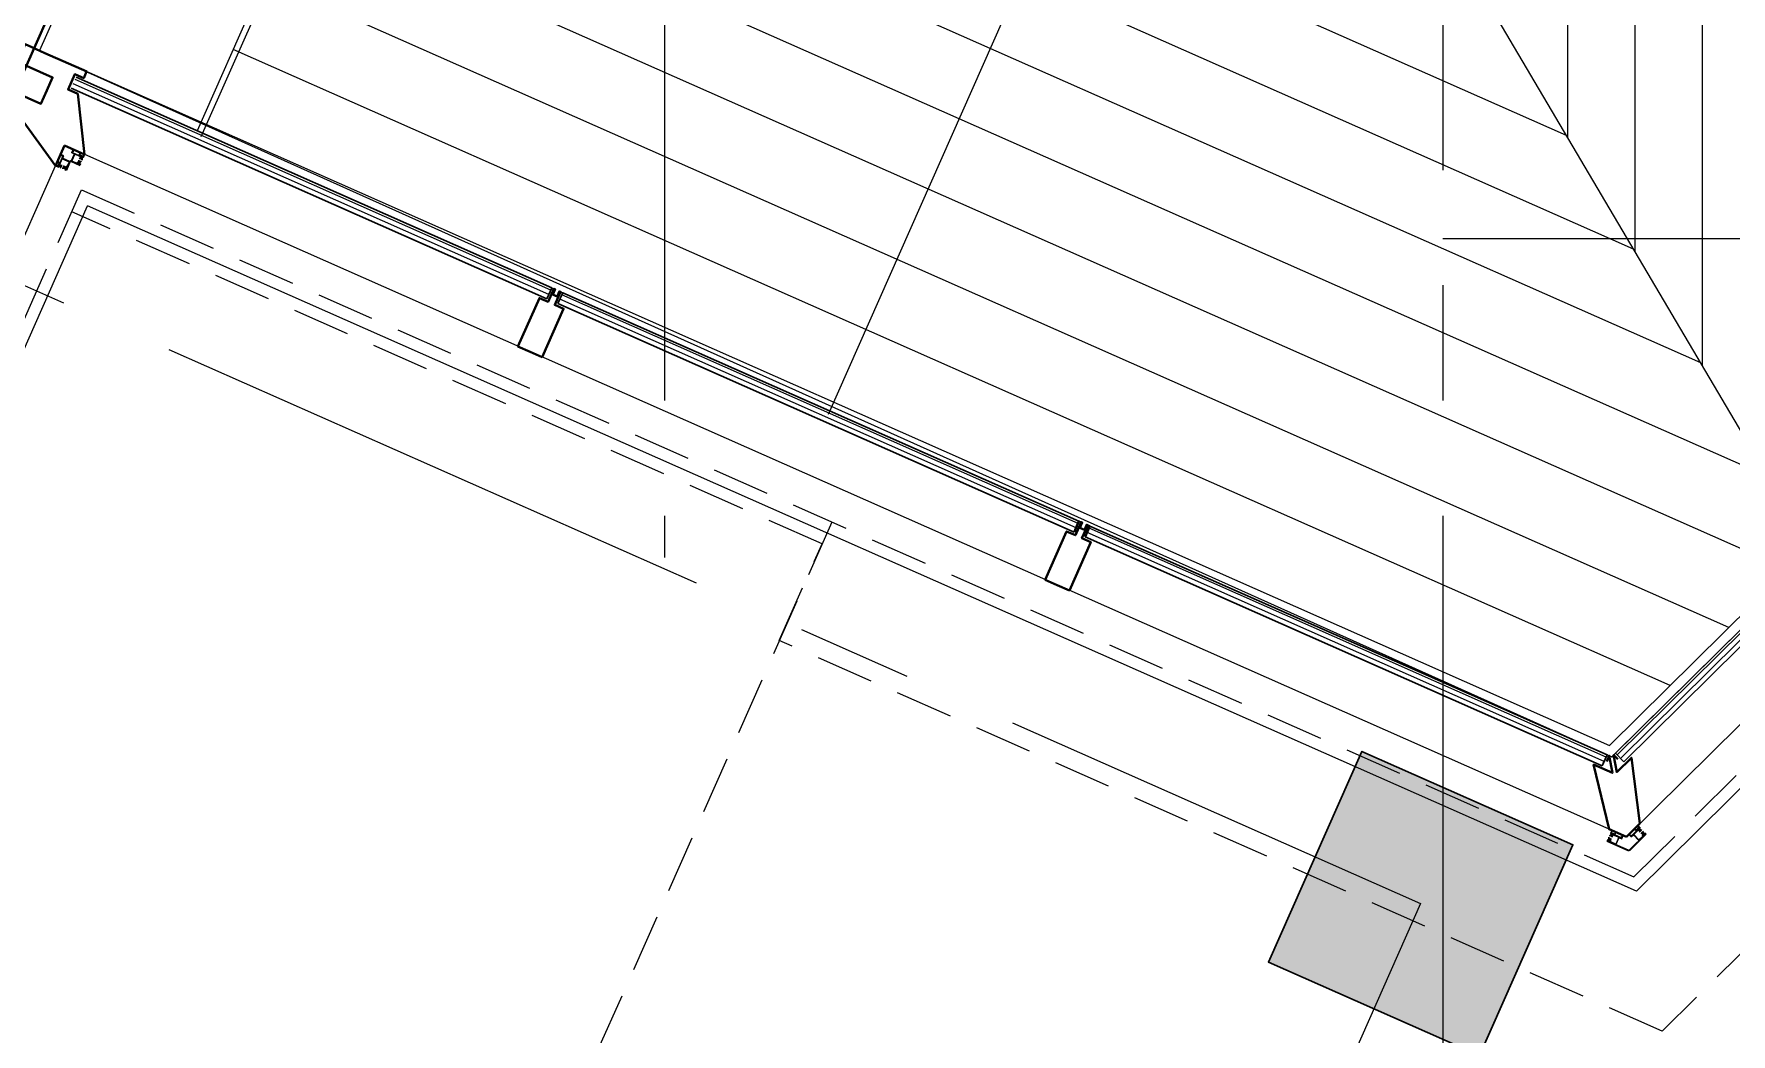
# Model space of a CAD drawing. Header units: inches. Extents: x -26500 to 0, y -3347 to 2257.
# Drawn here: x -24087.6 to -23911, y 1291.3 to 1395.4 of the extents above; entities that cross this region are included whole.
import ezdxf

# ---------------------------------------------------------------- set-up
doc = ezdxf.new("R2010")
doc.units = ezdxf.units.IN
doc.header["$LTSCALE"] = 48
doc.header["$MEASUREMENT"] = 0
doc.linetypes.add('A104$0$CENTER', pattern=[2, 1.25, -0.25, 0.25, -0.25])
doc.linetypes.add('NB - 5th floor_plan$0$HIDDEN2', pattern=[0.1875, 0.125, -0.0625])
for name, color, linetype in [('A104$0$A-ANNO-PATT', 8, 'Continuous'), ('A104$0$A-ANNO-PATT-1-12', 8, 'Continuous'), ('A104$0$A-CLNG-RAIL', 8, 'Continuous'), ('A104$0$A-FLOR-AWNG', 8, 'Continuous'), ('A104$0$A-FLOR-COPE', 8, 'Continuous'), ('A104$0$A-FLOR-SLAB', 8, 'Continuous'), ('A104$0$A-GLAZ', 8, 'Continuous'), ('A104$0$A-GLAZ-CRNA', 8, 'Continuous'), ('A104$0$A-GRID-GRDP0-15', 8, 'Continuous'), ('A104$0$C-PROP', 8, 'Continuous'), ('A604$0$A-CLNG-RAIL', 8, 'Continuous'), ('A604$0$A-COLS-COL1-12', 8, 'Continuous'), ('A604$0$A-SHAD-PAT2', 8, 'Continuous'), ('NB - 5th floor_plan$0$STCCOLS1', 1, 'NB - 5th floor_plan$0$HIDDEN2'), ('NB - 5th floor_plan$0$STDROPS', 1, 'NB - 5th floor_plan$0$HIDDEN2'), ('NB - 5th floor_plan$0$STSLABEDGE', 1, 'NB - 5th floor_plan$0$HIDDEN2'), ('NB - 5th floor_plan$0$STSLABNOTCH', 1, 'NB - 5th floor_plan$0$HIDDEN2'), ('XREF', 7, 'Continuous')]:
    doc.layers.add(name, color=color, linetype=linetype)

# ---------------------------------------------------------------- blocks, each defined once
blk = doc.blocks.new('A104')
at = {"layer": 'A104$0$A-ANNO-PATT', "lineweight": 0, "transparency": 33554559}
for p, q in [((-23902.8426, 1341.9204), (-24009.2508, 1522.4699)), ((-23928.0007, 1384.6078), (-23928.0007, 1522.4699)), ((-23921.0007, 1372.7305), (-23921.0007, 1522.4699)), ((-23914.0007, 1360.8532), (-23914.0007, 1522.4699)), ((-23928.1385, 1384.8416), (-24047.4765, 1437.6816)), ((-23921.1614, 1373.0032), (-24050.7154, 1430.3665)), ((-23914.1844, 1361.1648), (-24053.9543, 1423.0515)), ((-23907.2074, 1349.3264), (-24057.1933, 1415.7365)), ((-23905.1303, 1339.6576), (-24060.4322, 1408.4215)), ((-23911.2407, 1333.614), (-24063.6711, 1401.1065)), ((-23917.351, 1327.5704), (-24066.91, 1393.7915))]:
    blk.add_line(p, q, dxfattribs=at)
at = {"layer": 'A104$0$A-ANNO-PATT-1-12', "lineweight": 30}
blk.add_solid([(-23959.1546, 1298.7649), (-23949.4412, 1320.7114), (-23937.208, 1289.0515), (-23927.4946, 1310.998)], dxfattribs=at)
at = {"layer": 'A104$0$A-CLNG-RAIL', "lineweight": 13}
for p, q in [((-24084.8655, 1382.8797), (-24084.8857, 1382.834)), ((-24084.8857, 1382.834), (-24084.8098, 1382.8004)), ((-24084.5344, 1382.7333), (-24084.8655, 1382.8797)), ((-24083.7588, 1382.1677), (-24083.4246, 1382.9231)), ((-24083.7008, 1383.0453), (-24083.5543, 1383.3763)), ((-24083.6249, 1383.0117), (-24083.7008, 1383.0453)), ((-24083.3789, 1382.9029), (-24083.6929, 1382.1932)), ((-24083.5928, 1383.1659), (-24083.6308, 1383.0799)), ((-24083.6308, 1383.0799), (-24082.912, 1382.7619)), ((-24083.5247, 1382.9291), (-24083.6249, 1383.0117)), ((-24083.5607, 1383.1517), (-24083.5928, 1383.1659)), ((-24083.5422, 1383.2802), (-24083.5607, 1383.1517)), ((-24083.5543, 1383.3763), (-24083.5086, 1383.3561)), ((-24083.5086, 1383.3561), (-24083.5422, 1383.2802)), ((-24083.5106, 1382.9611), (-24083.5247, 1382.9291)), ((-24083.4246, 1382.9231), (-24083.5106, 1382.9611)), ((-24082.7726, 1382.6346), (-24083.3789, 1382.9029)), ((-24082.912, 1382.7619), (-24082.874, 1382.8479)), ((-24082.906, 1382.862), (-24082.8234, 1382.9622)), ((-24082.874, 1382.8479), (-24082.906, 1382.862)), ((-24082.7487, 1383.0199), (-24082.8385, 1382.8168)), ((-24082.8234, 1382.9622), (-24082.7898, 1383.0381)), ((-24082.7898, 1383.0381), (-24082.7487, 1383.0199)), ((-24082.3655, 1382.8503), (-24082.512, 1382.5193)), ((-24082.4965, 1382.6655), (-24082.4066, 1382.8685)), ((-24082.4066, 1382.8685), (-24082.3655, 1382.8503)), ((-24085.3733, 1381.7321), (-24085.3915, 1381.6909)), ((-24085.3915, 1381.6909), (-24085.0605, 1381.5444)), ((-24085.1703, 1381.6422), (-24085.3733, 1381.7321)), ((-24085.2038, 1382.1152), (-24085.222, 1382.0741)), ((-24085.222, 1382.0741), (-24085.019, 1381.9843)), ((-24085.1279, 1382.0817), (-24085.2038, 1382.1152)), ((-24085.019, 1381.9843), (-24085.1703, 1381.6422)), ((-24084.9994, 1382.0631), (-24085.1279, 1382.0817)), ((-24085.1246, 1381.622), (-24085.0032, 1381.8964)), ((-24085.0788, 1381.6018), (-24085.1246, 1381.622)), ((-24085.0546, 1381.6566), (-24085.0788, 1381.6018)), ((-24085.0605, 1381.5444), (-24085.018, 1381.6405)), ((-24085.018, 1381.6405), (-24085.0546, 1381.6566)), ((-24085.0135, 1382.0311), (-24084.9994, 1382.0631)), ((-24084.9276, 1381.993), (-24085.0135, 1382.0311)), ((-24085.0032, 1381.8964), (-24084.9574, 1381.8761)), ((-24084.9574, 1381.8761), (-24084.9817, 1381.8213)), ((-24084.9817, 1381.8213), (-24084.9451, 1381.8051)), ((-24084.9451, 1381.8051), (-24084.6769, 1382.4114)), ((-24084.6095, 1382.7118), (-24084.9276, 1381.993)), ((-24084.8098, 1382.8004), (-24084.7097, 1382.7178)), ((-24084.7097, 1382.7178), (-24084.6955, 1382.7499)), ((-24084.6955, 1382.7499), (-24084.6095, 1382.7118)), ((-24084.6769, 1382.4114), (-24083.9672, 1382.0974)), ((-24084.6566, 1382.4571), (-24084.6186, 1382.5431)), ((-24083.9013, 1382.1229), (-24084.6566, 1382.4571)), ((-24084.6186, 1382.5431), (-24084.5866, 1382.5289)), ((-24084.5866, 1382.5289), (-24084.568, 1382.6574)), ((-24084.568, 1382.6574), (-24084.5344, 1382.7333)), ((-24084.3906, 1381.3629), (-24084.4331, 1381.2669)), ((-24084.4331, 1381.2669), (-24084.3051, 1381.2102)), ((-24084.3541, 1381.3467), (-24084.3906, 1381.3629)), ((-24084.3783, 1381.2918), (-24084.3541, 1381.3467)), ((-24084.3326, 1381.2716), (-24084.3783, 1381.2918)), ((-24084.2112, 1381.5459), (-24084.3326, 1381.2716)), ((-24084.2753, 1381.6235), (-24084.3178, 1381.5275)), ((-24084.3178, 1381.5275), (-24084.2812, 1381.5113)), ((-24084.3051, 1381.2102), (-24083.9013, 1382.1229)), ((-24084.2812, 1381.5113), (-24084.257, 1381.5662)), ((-24084.193, 1381.5871), (-24084.2753, 1381.6235)), ((-24084.257, 1381.5662), (-24084.2112, 1381.5459)), ((-24083.9672, 1382.0974), (-24084.193, 1381.5871)), ((-24082.8462, 1381.7639), (-24083.7588, 1382.1677)), ((-24083.6929, 1382.1932), (-24083.1826, 1381.9675)), ((-24083.1826, 1381.9675), (-24083.1462, 1382.0498)), ((-24083.1462, 1382.0498), (-24083.0502, 1382.0073)), ((-24083.1212, 1381.995), (-24083.1415, 1381.9492)), ((-24083.1415, 1381.9492), (-24082.8671, 1381.8279)), ((-24083.0664, 1381.9707), (-24083.1212, 1381.995)), ((-24083.0502, 1382.0073), (-24083.0664, 1381.9707)), ((-24082.9018, 1381.8979), (-24082.8856, 1381.9344)), ((-24082.8469, 1381.8736), (-24082.9018, 1381.8979)), ((-24082.8856, 1381.9344), (-24082.7895, 1381.8919)), ((-24082.8671, 1381.8279), (-24082.8469, 1381.8736)), ((-24082.7895, 1381.8919), (-24082.8462, 1381.7639)), ((-24082.8385, 1382.8168), (-24082.4965, 1382.6655)), ((-24082.791, 1382.7412), (-24082.8113, 1382.6955)), ((-24082.8113, 1382.6955), (-24082.7564, 1382.6712)), ((-24082.5167, 1382.6198), (-24082.791, 1382.7412)), ((-24082.7564, 1382.6712), (-24082.7726, 1382.6346)), ((-24082.608, 1382.5618), (-24082.5918, 1382.5983)), ((-24082.512, 1382.5193), (-24082.608, 1382.5618)), ((-24082.5918, 1382.5983), (-24082.5369, 1382.5741)), ((-24082.5369, 1382.5741), (-24082.5167, 1382.6198)), ((-23923.4376, 1312.4802), (-23923.5842, 1312.1492)), ((-23923.5269, 1312.1676), (-23923.5066, 1312.2133)), ((-23923.5066, 1312.2133), (-23923.2323, 1312.0918)), ((-23923.4864, 1312.259), (-23923.3965, 1312.462)), ((-23923.1444, 1312.1076), (-23923.4864, 1312.259)), ((-23923.3965, 1312.462), (-23923.4376, 1312.4802)), ((-23923.0545, 1312.3106), (-23923.1444, 1312.1076)), ((-23923.0656, 1312.088), (-23923.047, 1312.2165)), ((-23923.0134, 1312.2924), (-23923.0545, 1312.3106)), ((-23923.047, 1312.2165), (-23923.0134, 1312.2924)), ((-23921.4097, 1311.8826), (-23920.8505, 1312.435)), ((-23920.681, 1312.5181), (-23921.1527, 1312.0522)), ((-23921.0628, 1312.6499), (-23921.0308, 1312.6815)), ((-23921.0044, 1312.5908), (-23921.0628, 1312.6499)), ((-23921.0308, 1312.6815), (-23920.8747, 1312.5236)), ((-23920.9415, 1312.4773), (-23921.0044, 1312.5908)), ((-23920.9166, 1312.5019), (-23920.9415, 1312.4773)), ((-23920.8505, 1312.435), (-23920.9166, 1312.5019)), ((-23920.8747, 1312.5236), (-23920.6087, 1312.7864)), ((-23920.5735, 1312.7508), (-23920.787, 1312.54)), ((-23920.787, 1312.54), (-23920.7518, 1312.5044)), ((-23920.7647, 1312.9443), (-23920.7327, 1312.976)), ((-23920.6087, 1312.7864), (-23920.7647, 1312.9443)), ((-23920.7518, 1312.5044), (-23920.7091, 1312.5466)), ((-23920.7327, 1312.976), (-23920.4783, 1312.7184)), ((-23920.7091, 1312.5466), (-23920.681, 1312.5181)), ((-23920.5811, 1312.6731), (-23920.5384, 1312.7153)), ((-23920.553, 1312.6447), (-23920.5811, 1312.6731)), ((-23920.5384, 1312.7153), (-23920.5735, 1312.7508)), ((-23920.4783, 1312.7184), (-23920.553, 1312.6447)), ((-23920.0709, 1312.1566), (-23919.9962, 1312.2304)), ((-23919.9962, 1312.2304), (-23919.8978, 1312.1308)), ((-23923.8619, 1311.522), (-23923.9186, 1311.3939)), ((-23923.9186, 1311.3939), (-23923.0061, 1310.9899)), ((-23923.7659, 1311.4795), (-23923.8619, 1311.522)), ((-23923.8572, 1311.4214), (-23923.837, 1311.4672)), ((-23923.5829, 1311.3), (-23923.8572, 1311.4214)), ((-23923.837, 1311.4672), (-23923.7821, 1311.4429)), ((-23923.7821, 1311.4429), (-23923.7659, 1311.4795)), ((-23923.6013, 1311.4066), (-23923.6175, 1311.37)), ((-23923.6175, 1311.37), (-23923.5627, 1311.3457)), ((-23923.5053, 1311.3641), (-23923.6013, 1311.4066)), ((-23923.5842, 1312.1492), (-23923.4882, 1312.1067)), ((-23923.5627, 1311.3457), (-23923.5829, 1311.3)), ((-23923.5418, 1311.2818), (-23923.5053, 1311.3641)), ((-23923.0315, 1311.0559), (-23923.5418, 1311.2818)), ((-23923.472, 1312.1433), (-23923.5269, 1312.1676)), ((-23923.4882, 1312.1067), (-23923.472, 1312.1433)), ((-23923.3074, 1312.0704), (-23923.3236, 1312.0338)), ((-23923.3236, 1312.0338), (-23922.7174, 1311.7654)), ((-23923.2525, 1312.0461), (-23923.3074, 1312.0704)), ((-23923.2323, 1312.0918), (-23923.2525, 1312.0461)), ((-23923.1356, 1312.0162), (-23923.0976, 1312.1022)), ((-23922.4169, 1311.698), (-23923.1356, 1312.0162)), ((-23923.0976, 1312.1022), (-23923.0656, 1312.088)), ((-23922.7174, 1311.7654), (-23923.0315, 1311.0559)), ((-23923.0061, 1310.9899), (-23922.6717, 1311.7452)), ((-23922.6717, 1311.7452), (-23922.5857, 1311.7071)), ((-23922.5857, 1311.7071), (-23922.5999, 1311.6751)), ((-23922.5999, 1311.6751), (-23922.4714, 1311.6565)), ((-23922.4714, 1311.6565), (-23922.3955, 1311.6229)), ((-23922.3789, 1311.784), (-23922.4169, 1311.698)), ((-23922.3283, 1311.8983), (-23922.4109, 1311.7981)), ((-23922.4109, 1311.7981), (-23922.3789, 1311.784)), ((-23922.3955, 1311.6229), (-23922.249, 1311.9539)), ((-23922.2947, 1311.9742), (-23922.3283, 1311.8983)), ((-23922.249, 1311.9539), (-23922.2947, 1311.9742)), ((-23921.6575, 1312.0623), (-23921.6219, 1312.0975)), ((-23921.4031, 1311.8048), (-23921.6575, 1312.0623)), ((-23921.6219, 1312.0975), (-23921.5636, 1312.0384)), ((-23921.5636, 1312.0384), (-23921.4508, 1311.9741)), ((-23921.4508, 1311.9741), (-23921.4757, 1311.9495)), ((-23921.4757, 1311.9495), (-23921.4097, 1311.8826)), ((-23921.344, 1311.8631), (-23921.4031, 1311.8048)), ((-23921.2305, 1311.9261), (-23921.344, 1311.8631)), ((-23921.1882, 1312.017), (-23921.2551, 1311.951)), ((-23921.2551, 1311.951), (-23921.2305, 1311.9261)), ((-23920.6077, 1311.4294), (-23921.1882, 1312.017)), ((-23921.1527, 1312.0522), (-23920.6073, 1311.5002)), ((-23919.8978, 1312.1308), (-23920.6077, 1311.4294)), ((-23920.6073, 1311.5002), (-23920.2103, 1311.8923)), ((-23920.2736, 1311.9563), (-23920.1989, 1312.0301)), ((-23920.2103, 1311.8923), (-23920.2736, 1311.9563)), ((-23920.1708, 1312.0017), (-23920.2135, 1311.9595)), ((-23920.2135, 1311.9595), (-23920.1783, 1311.9239)), ((-23920.1989, 1312.0301), (-23920.1708, 1312.0017)), ((-23920.1783, 1311.9239), (-23919.9649, 1312.1348)), ((-23920.0427, 1312.1282), (-23920.0709, 1312.1566)), ((-23920.0001, 1312.1704), (-23920.0427, 1312.1282)), ((-23919.9649, 1312.1348), (-23920.0001, 1312.1704))]:
    blk.add_line(p, q, dxfattribs=at)
at = {"layer": 'A104$0$A-CLNG-RAIL', "lineweight": 13, "flags": 128}
for points in [[(-24085.081, 1381.6631), (-24085.0051, 1381.8346)], [(-24085.0072, 1381.8), (-24084.9524, 1381.789), (-24084.8835, 1381.7652), (-24084.69, 1381.7296)], [(-24084.2884, 1381.4819), (-24084.3333, 1381.515), (-24084.3973, 1381.55), (-24084.5538, 1381.6693)], [(-24084.34, 1381.3352), (-24084.2642, 1381.5067)], [(-24082.9044, 1381.8799), (-24083.0759, 1381.9558)], [(-24083.0413, 1381.9537), (-24083.0304, 1382.0085), (-24083.0065, 1382.0773), (-24082.9709, 1382.2709)], [(-24082.7233, 1382.6725), (-24082.7564, 1382.6276), (-24082.7913, 1382.5636), (-24082.9107, 1382.4071)], [(-24082.5766, 1382.6209), (-24082.7481, 1382.6967)], [(-23920.5965, 1312.6955), (-23920.7299, 1312.5637)], [(-23920.6983, 1312.5779), (-23920.6686, 1312.5307), (-23920.6218, 1312.4747), (-23920.5199, 1312.3064)], [(-23920.1459, 1312.0188), (-23920.1928, 1312.049), (-23920.2481, 1312.0964), (-23920.4152, 1312.2004)], [(-23923.7936, 1311.4288), (-23923.6221, 1311.3529)], [(-23923.6469, 1311.3771), (-23923.6138, 1311.422), (-23923.5788, 1311.486), (-23923.4594, 1311.6425)], [(-23923.4655, 1312.1697), (-23923.2941, 1312.0938)], [(-23923.3287, 1312.0958), (-23923.3397, 1312.0411), (-23923.3635, 1311.9723), (-23923.3991, 1311.7787)], [(-23920.0271, 1312.1191), (-23920.1604, 1311.9873)]]:
    blk.add_lwpolyline(points, dxfattribs=at)
at = {"layer": 'A104$0$A-CLNG-RAIL', "lineweight": 13}
for points in [[(-24085.0666, 1381.6806), (-24085.0174, 1381.672), (-24084.9805, 1381.6358), (-24084.9288, 1381.5732), (-24084.9128, 1381.5495), (-24084.8154, 1381.4461)], [(-24085.0544, 1381.7083), (-24085.0211, 1381.6936), (-24084.9713, 1381.6715), (-24084.9171, 1381.6144), (-24084.8956, 1381.5883), (-24084.7939, 1381.4947)], [(-24085.0487, 1381.736), (-24085.031, 1381.731), (-24084.9898, 1381.7194), (-24084.9117, 1381.6716), (-24084.8745, 1381.6359), (-24084.7639, 1381.5626)], [(-24085.0403, 1381.755), (-24084.9357, 1381.722), (-24084.8797, 1381.684), (-24084.8554, 1381.6791), (-24084.7355, 1381.6267)], [(-24085.0145, 1381.7834), (-24084.9647, 1381.7613), (-24084.9093, 1381.7368), (-24084.8601, 1381.7283), (-24084.8366, 1381.7217), (-24084.7071, 1381.6909)], [(-24084.3367, 1381.3576), (-24084.3761, 1381.3883), (-24084.4278, 1381.3913), (-24084.5089, 1381.3874), (-24084.5372, 1381.3834), (-24084.6792, 1381.3859)], [(-24084.3245, 1381.3853), (-24084.3577, 1381.4), (-24084.4075, 1381.422), (-24084.4862, 1381.4237), (-24084.52, 1381.4221), (-24084.6577, 1381.4344)], [(-24084.3078, 1381.4082), (-24084.3233, 1381.4179), (-24084.3596, 1381.4406), (-24084.4475, 1381.4662), (-24084.499, 1381.4697), (-24084.6276, 1381.5023)], [(-24084.2993, 1381.4272), (-24084.3941, 1381.4823), (-24084.4599, 1381.4982), (-24084.4798, 1381.5129), (-24084.5993, 1381.5664)], [(-24084.2957, 1381.4653), (-24084.3455, 1381.4874), (-24084.4009, 1381.5118), (-24084.4403, 1381.5425), (-24084.461, 1381.5555), (-24084.5709, 1381.6306)], [(-24083.0247, 1381.9464), (-24083.0027, 1381.9962), (-24082.9782, 1382.0516), (-24082.9697, 1382.1007), (-24082.963, 1382.1243), (-24082.9323, 1382.2538)], [(-24082.9964, 1381.9206), (-24082.9634, 1382.0252), (-24082.9253, 1382.0811), (-24082.9205, 1382.1055), (-24082.868, 1382.2254)], [(-24082.9774, 1381.9122), (-24082.9724, 1381.9299), (-24082.9608, 1381.9711), (-24082.913, 1382.0492), (-24082.8773, 1382.0863), (-24082.804, 1382.197)], [(-24082.9496, 1381.9065), (-24082.9349, 1381.9397), (-24082.9129, 1381.9896), (-24082.8558, 1382.0437), (-24082.8297, 1382.0653), (-24082.736, 1382.167)], [(-24082.9219, 1381.8943), (-24082.9134, 1381.9435), (-24082.8772, 1381.9804), (-24082.8145, 1382.0321), (-24082.7909, 1382.0481), (-24082.6875, 1382.1455)], [(-24082.7067, 1382.6652), (-24082.7287, 1382.6154), (-24082.7532, 1382.56), (-24082.7839, 1382.5206), (-24082.7968, 1382.4999), (-24082.872, 1382.39)], [(-24082.6685, 1382.6615), (-24082.7237, 1382.5668), (-24082.7396, 1382.501), (-24082.7543, 1382.481), (-24082.8078, 1382.3616)], [(-24082.6495, 1382.6531), (-24082.6593, 1382.6376), (-24082.6819, 1382.6013), (-24082.7076, 1382.5133), (-24082.7111, 1382.4619), (-24082.7437, 1382.3332)], [(-24082.6267, 1382.6364), (-24082.6414, 1382.6032), (-24082.6634, 1382.5534), (-24082.6651, 1382.4747), (-24082.6635, 1382.4409), (-24082.6757, 1382.3032)], [(-24082.599, 1382.6241), (-24082.6296, 1382.5848), (-24082.6326, 1382.5331), (-24082.6288, 1382.452), (-24082.6247, 1382.4237), (-24082.6272, 1382.2817)], [(-23920.6853, 1312.5907), (-23920.647, 1312.5519), (-23920.6045, 1312.5089), (-23920.5791, 1312.4659), (-23920.5645, 1312.4463), (-23920.4898, 1312.3361)], [(-23920.668, 1312.6249), (-23920.6, 1312.5388), (-23920.5446, 1312.5), (-23920.5314, 1312.479), (-23920.4399, 1312.3854)], [(-23920.6532, 1312.6394), (-23920.6423, 1312.6247), (-23920.6168, 1312.5903), (-23920.5444, 1312.5342), (-23920.4978, 1312.5122), (-23920.39, 1312.4347)], [(-23920.6293, 1312.6546), (-23920.6037, 1312.6288), (-23920.5654, 1312.59), (-23920.4928, 1312.5596), (-23920.4608, 1312.5487), (-23920.3372, 1312.4869)], [(-23920.6077, 1312.6759), (-23920.5823, 1312.6329), (-23920.5353, 1312.6112), (-23920.4584, 1312.5851), (-23920.4306, 1312.5785), (-23920.2994, 1312.5242)], [(-23920.1329, 1312.0315), (-23920.1712, 1312.0703), (-23920.2138, 1312.1134), (-23920.2564, 1312.1393), (-23920.2759, 1312.1541), (-23920.3851, 1312.2301)], [(-23920.0986, 1312.0485), (-23920.1838, 1312.1175), (-23920.2219, 1312.1734), (-23920.2428, 1312.1868), (-23920.3352, 1312.2795)], [(-23920.0838, 1312.0631), (-23920.0984, 1312.0742), (-23920.1325, 1312.1), (-23920.1877, 1312.1732), (-23920.2092, 1312.22), (-23920.2853, 1312.3287)], [(-23920.0683, 1312.0868), (-23920.0939, 1312.1127), (-23920.1322, 1312.1514), (-23920.1617, 1312.2244), (-23920.1722, 1312.2566), (-23920.2325, 1312.381)], [(-23920.0468, 1312.1081), (-23920.0894, 1312.1341), (-23920.1106, 1312.1813), (-23920.1358, 1312.2585), (-23920.142, 1312.2864), (-23920.1947, 1312.4183)], [(-23923.7712, 1311.4255), (-23923.7405, 1311.4649), (-23923.7375, 1311.5166), (-23923.7414, 1311.5977), (-23923.7454, 1311.626), (-23923.7429, 1311.768)], [(-23923.7435, 1311.4133), (-23923.7288, 1311.4465), (-23923.7068, 1311.4963), (-23923.705, 1311.575), (-23923.7066, 1311.6088), (-23923.6944, 1311.7465)], [(-23923.7206, 1311.3965), (-23923.7109, 1311.4121), (-23923.6882, 1311.4484), (-23923.6625, 1311.5363), (-23923.6591, 1311.5877), (-23923.6264, 1311.7164)], [(-23923.7017, 1311.3881), (-23923.6465, 1311.4829), (-23923.6306, 1311.5487), (-23923.6159, 1311.5686), (-23923.5623, 1311.688)], [(-23923.4481, 1312.1553), (-23923.4566, 1312.1062), (-23923.4928, 1312.0692), (-23923.5555, 1312.0175), (-23923.5791, 1312.0015), (-23923.6826, 1311.9042)], [(-23923.6635, 1311.3845), (-23923.6415, 1311.4343), (-23923.617, 1311.4897), (-23923.5863, 1311.529), (-23923.5733, 1311.5498), (-23923.4981, 1311.6596)], [(-23923.4204, 1312.1431), (-23923.4351, 1312.1099), (-23923.4572, 1312.06), (-23923.5143, 1312.0059), (-23923.5404, 1311.9843), (-23923.6341, 1311.8827)], [(-23923.3926, 1312.1374), (-23923.3976, 1312.1197), (-23923.4092, 1312.0785), (-23923.4571, 1312.0004), (-23923.4928, 1311.9633), (-23923.5661, 1311.8526)], [(-23923.3736, 1312.129), (-23923.4067, 1312.0245), (-23923.4447, 1311.9685), (-23923.4496, 1311.9442), (-23923.502, 1311.8242)], [(-23923.3453, 1312.1032), (-23923.3674, 1312.0534), (-23923.3919, 1311.998), (-23923.4004, 1311.9489), (-23923.407, 1311.9253), (-23923.4378, 1311.7958)]]:
    blk.add_open_spline(points, degree=3, dxfattribs=at)
for points in [[(-24083.8156, 1382.1929), (-24084.2594, 1381.19), (-24084.3051, 1381.2102), (-24083.8614, 1382.2131)], [(-24083.8359, 1382.1471), (-24082.8664, 1381.7182), (-24082.8462, 1381.7639), (-24083.8156, 1382.1929)], [(-23923.9389, 1311.3482), (-23921.7016, 1310.3576), (-23921.7111, 1310.4165), (-23923.9186, 1311.3939)], [(-23919.8626, 1312.0953), (-23921.6032, 1310.3757), (-23921.6152, 1310.4341), (-23919.8978, 1312.1308)]]:
    blk.add_3dface(points, dxfattribs=at)
at = {"layer": 'A104$0$A-FLOR-AWNG', "lineweight": 0}
for p, q in [((-24022.024, 1542.0949), (-24087.6291, 1393.9272)), ((-24021.6172, 1541.4699), (-24087.0576, 1393.6742)), ((-24009.2508, 1522.4699), (-24070.2533, 1384.697))]:
    blk.add_line(p, q, dxfattribs=at)
at = {"layer": 'A104$0$A-FLOR-COPE', "lineweight": 0}
for p, q in [((-24009.6575, 1523.0949), (-24070.6601, 1385.322)), ((-23963.902, 1448.5954), (-24004.9896, 1355.7998))]:
    blk.add_line(p, q, dxfattribs=at)
at = {"layer": 'A104$0$A-FLOR-SLAB', "lineweight": 0}
blk.add_line((-24582.659, 246.8918), (-24082.047, 1377.5135), dxfattribs=at)
at = {"layer": 'A104$0$A-FLOR-SLAB', "lineweight": 0, "flags": 128}
blk.add_lwpolyline([(-23869.2731, 1530.3475), (-23869.2731, 1357.1925), (-23920.8784, 1306.1519), (-24082.047, 1377.5135)], dxfattribs=at)
at = {"layer": 'A104$0$A-GLAZ', "lineweight": 0}
blk.add_line((-24104.5076, 1338.5191), (-24084.4668, 1383.7807), dxfattribs=at)
at = {"layer": 'A104$0$A-GLAZ', "lineweight": 40}
for p in [(-24085.3969, 1381.6786), (-24082.3655, 1382.8503)]:
    blk.add_line(p, (-24084.4671, 1383.7802), dxfattribs=at)
at = {"layer": 'A104$0$A-GLAZ', "lineweight": 0, "flags": 128}
blk.add_lwpolyline([(-24088.548, 1394.3341), (-23923.6618, 1321.3286), (-23882.0234, 1362.5121), (-23882.0254, 1543.0991)], dxfattribs=at)
at = {"layer": 'A104$0$A-GLAZ', "lineweight": 40, "flags": 128}
for points in [[(-24086.2996, 1389.5125), (-24085.6927, 1390.884), (-24089.3569, 1392.5053), (-24088.5476, 1394.3342), (-24087.8618, 1394.0307), (-24086.4901, 1393.4238), (-24082.14, 1391.499)], [(-24085.6859, 1390.8809), (-24089.3569, 1392.5053)], [(-24082.1444, 1391.503), (-24082.4479, 1390.8171), (-24083.3624, 1391.2217), (-24084.0713, 1389.6196), (-24083.0665, 1389.1751), (-24082.3655, 1382.8503)], [(-24086.2996, 1389.5125), (-24086.9064, 1388.1411), (-24090.5706, 1389.7624), (-24091.3798, 1387.9334), (-24090.694, 1387.6299), (-24090.2893, 1388.5444), (-24088.6872, 1387.8355), (-24089.1318, 1386.8308), (-24085.3969, 1381.6786)], [(-23923.9619, 1319.6745), (-23923.7052, 1320.2542), (-23923.3774, 1318.4683), (-23925.3313, 1319.3334), (-23923.7146, 1312.6029), (-23921.9163, 1311.8066)], [(-23922.7983, 1319.8881), (-23923.2441, 1320.3388), (-23922.9163, 1318.5529), (-23921.397, 1320.0556), (-23920.518, 1313.1896), (-23921.9163, 1311.8066)]]:
    blk.add_lwpolyline(points, dxfattribs=at)
at = {"layer": 'A104$0$A-GLAZ', "lineweight": 0}
blk.add_point((-23923.4432, 1320.1382), dxfattribs=at)
at = {"layer": 'A104$0$A-GLAZ-CRNA', "lineweight": 0}
for p, q in [((-24034.0466, 1368.2902), (-24083.5405, 1390.2049)), ((-24033.8441, 1368.7473), (-24083.3384, 1390.6622)), ((-23921.9163, 1311.8066), (-24084.4671, 1383.7802)), ((-23979.1839, 1343.9983), (-24032.9036, 1367.7841)), ((-23978.9815, 1344.4555), (-24032.7011, 1368.2413)), ((-23922.8906, 1320.3369), (-23881.2006, 1361.5706)), ((-23922.539, 1319.9814), (-23880.8488, 1361.2153)), ((-23921.9163, 1311.8066), (-23874.0234, 1359.1754)), ((-23924.2374, 1319.6696), (-23978.041, 1343.4922)), ((-23924.035, 1320.1268), (-23977.8385, 1343.9494))]:
    blk.add_line(p, q, dxfattribs=at)
at = {"layer": 'A104$0$A-GLAZ-CRNA', "lineweight": 30}
for p, q in [((-24033.7429, 1368.9759), (-24083.2371, 1390.8908)), ((-24034.2492, 1367.8325), (-24083.7428, 1389.7472)), ((-24034.2492, 1367.8325), (-24033.7429, 1368.9759)), ((-24033.106, 1367.3269), (-24032.5999, 1368.4699)), ((-23979.3864, 1343.5411), (-24033.106, 1367.3269)), ((-23978.8803, 1344.6841), (-24032.5999, 1368.4699)), ((-23923.0665, 1320.5143), (-23881.3763, 1361.7482)), ((-23922.1874, 1319.6259), (-23880.4971, 1360.8599)), ((-23923.9338, 1320.3554), (-23977.7373, 1344.178)), ((-23924.4399, 1319.2124), (-23978.2434, 1343.035)), ((-23923.9338, 1320.3554), (-23924.4399, 1319.2124)), ((-23924.3386, 1319.441), (-23923.9338, 1320.3554)), ((-23923.0664, 1320.5146), (-23922.1874, 1319.6259))]:
    blk.add_line(p, q, dxfattribs=at)
at = {"layer": 'A104$0$A-GLAZ-CRNA', "lineweight": 40}
for p, q in [((-23979.3864, 1343.5411), (-23978.8803, 1344.6841)), ((-23978.2434, 1343.035), (-23977.7373, 1344.178))]:
    blk.add_line(p, q, dxfattribs=at)
at = {"layer": 'A104$0$A-GLAZ-CRNA', "lineweight": 40, "flags": 128}
for points in [[(-24033.4118, 1368.18), (-24033.6404, 1368.2812), (-24033.4, 1368.8241), (-24033.5143, 1368.8747), (-24034.1216, 1367.5032), (-24035.036, 1367.908), (-24037.2626, 1362.8792), (-24036.0051, 1362.3224)], [(-24033.4118, 1368.18), (-24033.1832, 1368.0788), (-24032.9428, 1368.6217), (-24032.8285, 1368.5711), (-24033.4358, 1367.1995), (-24032.5214, 1366.7946), (-24034.7481, 1361.7658), (-24036.0051, 1362.3224)], [(-23978.5492, 1343.8881), (-23978.7778, 1343.9893), (-23978.5374, 1344.5323), (-23978.6517, 1344.5829), (-23979.259, 1343.2113), (-23980.1734, 1343.6162), (-23982.4, 1338.5874), (-23981.1425, 1338.0306)], [(-23978.5492, 1343.8881), (-23978.3206, 1343.7869), (-23978.0802, 1344.3298), (-23977.9659, 1344.2792), (-23978.5732, 1342.9077), (-23977.6588, 1342.5028), (-23979.8855, 1337.474), (-23981.1425, 1338.0306)]]:
    blk.add_lwpolyline(points, dxfattribs=at)
at = {"layer": 'A104$0$A-GLAZ-CRNA', "lineweight": 30, "extrusion": (0, 0, -1)}
for centre in [(24033.578, 1369.0396), (24032.6636, 1368.6348)]:
    blk.add_arc(centre, 0.1768, 248.882619, 338.882619, dxfattribs=at)
at = {"layer": 'A104$0$A-GLAZ-CRNA', "lineweight": 40, "extrusion": (0, 0, -1)}
for centre in [(23978.7154, 1344.7478), (23977.801, 1344.3429)]:
    blk.add_arc(centre, 0.1768, 248.882619, 338.882619, dxfattribs=at)
at = {"layer": 'A104$0$A-GRID-GRDP0-15', "linetype": 'A104$0$CENTER', "lineweight": 0}
for p, q in [((-24022.0253, 2185.2362), (-24022.0253, 1340.9113)), ((-23941.0236, 2113.2362), (-23941.0236, -676.9049)), ((-24775.83, 1673.4929, 0), (-23943.3256, 1304.8799, 0)), ((-23941.0236, 1374.095), (-20364.9322, 1374.095)), ((-23943.3256, 1304.8799), (-24820.8121, -676.9042))]:
    blk.add_line(p, q, dxfattribs=at)
at = {"layer": 'A104$0$C-PROP', "lineweight": 40, "flags": 128}
blk.add_lwpolyline([(-25004.5437, -676.9041), (-24022.0239, 1542.095), (-21061.0239, 1542.095), (-21061.0239, -676.9042)], dxfattribs=at)
blk = doc.blocks.new('NB - 5th floor_plan')
at = {"layer": 'NB - 5th floor_plan$0$STCCOLS1', "color": 1, "linetype": 'NB - 5th floor_plan$0$HIDDEN2', "elevation": 0}
blk.add_lwpolyline([(-23949.4412, 1320.7114), (-23927.4946, 1310.998), (-23937.208, 1289.0515), (-23959.1546, 1298.7649)], close=True, dxfattribs=at)
at = {"layer": 'NB - 5th floor_plan$0$STDROPS', "color": 1, "linetype": 'NB - 5th floor_plan$0$HIDDEN2'}
blk.add_line((-24004.6079, 1344.5927), (-24033.56, 1279.205), dxfattribs=at)
at = {"layer": 'NB - 5th floor_plan$0$STSLABEDGE', "color": 1, "linetype": 'NB - 5th floor_plan$0$HIDDEN2', "elevation": 0}
blk.add_lwpolyline([(-24410.5216, 169.3061), (-24584.3081, 246.2546), (-24082.6837, 1379.1629), (-23921.1515, 1307.6403), (-23870.5233, 1357.7144), (-23870.5233, 1531.5979), (-21297.5245, 1531.5947), (-21279.6923, 1531.5951), (-21071.5239, 1531.5949), (-21071.5239, -7.4045), (-21293.4359, -7.4045), (-21298.4429, -7.4045), (-22490.5236, -7.4045), (-22490.5236, 52.5948), (-22871.5236, 52.5948), (-22871.5236, -7.4045), (-24410.5239, -7.4045), (-24410.5216, 169.3061)], dxfattribs=at)
at = {"layer": 'NB - 5th floor_plan$0$STSLABNOTCH', "color": 1, "linetype": 'NB - 5th floor_plan$0$HIDDEN2'}
blk.add_lwpolyline([(-23868.0233, 1531.5979), (-23868.0233, 1434.1209), (-23857.0233, 1434.1209), (-23857.0233, 1352.0789), (-23918.2018, 1291.57), (-24010.0736, 1332.2487), (-24005.6201, 1342.3068), (-24083.6959, 1376.8769)], dxfattribs=at)
blk = doc.blocks.new('A604')
at = {"layer": 'A604$0$A-CLNG-RAIL', "lineweight": 13}
for p, q in [((-24084.87, 1382.88), (-24084.89, 1382.83)), ((-24084.89, 1382.83), (-24084.81, 1382.8)), ((-24084.53, 1382.73), (-24084.87, 1382.88)), ((-24083.76, 1382.17), (-24083.42, 1382.92)), ((-24083.7, 1383.05), (-24083.55, 1383.38)), ((-24083.62, 1383.01), (-24083.7, 1383.05)), ((-24083.38, 1382.9), (-24083.69, 1382.19)), ((-24083.59, 1383.17), (-24083.63, 1383.08)), ((-24083.63, 1383.08), (-24082.91, 1382.76)), ((-24083.52, 1382.93), (-24083.62, 1383.01)), ((-24083.56, 1383.15), (-24083.59, 1383.17)), ((-24083.54, 1383.28), (-24083.56, 1383.15)), ((-24083.55, 1383.38), (-24083.51, 1383.36)), ((-24083.51, 1383.36), (-24083.54, 1383.28)), ((-24083.51, 1382.96), (-24083.52, 1382.93)), ((-24083.42, 1382.92), (-24083.51, 1382.96)), ((-24082.77, 1382.63), (-24083.38, 1382.9)), ((-24082.91, 1382.86), (-24082.82, 1382.96)), ((-24082.87, 1382.85), (-24082.91, 1382.86)), ((-24082.91, 1382.76), (-24082.87, 1382.85)), ((-24082.75, 1383.02), (-24082.84, 1382.82)), ((-24082.82, 1382.96), (-24082.79, 1383.04)), ((-24082.79, 1383.04), (-24082.75, 1383.02)), ((-24082.37, 1382.85), (-24082.51, 1382.52)), ((-24082.5, 1382.67), (-24082.41, 1382.87)), ((-24082.41, 1382.87), (-24082.37, 1382.85)), ((-24085.37, 1381.73), (-24085.39, 1381.69)), ((-24085.39, 1381.69), (-24085.06, 1381.54)), ((-24085.17, 1381.64), (-24085.37, 1381.73)), ((-24085.2, 1382.12), (-24085.22, 1382.07)), ((-24085.22, 1382.07), (-24085.02, 1381.98)), ((-24085.13, 1382.08), (-24085.2, 1382.12)), ((-24085.02, 1381.98), (-24085.17, 1381.64)), ((-24085, 1382.06), (-24085.13, 1382.08)), ((-24085.12, 1381.62), (-24085, 1381.9)), ((-24085.08, 1381.6), (-24085.12, 1381.62)), ((-24085.05, 1381.66), (-24085.08, 1381.6)), ((-24085.06, 1381.54), (-24085.02, 1381.64)), ((-24085.02, 1381.64), (-24085.05, 1381.66)), ((-24085.01, 1382.03), (-24085, 1382.06)), ((-24084.93, 1381.99), (-24085.01, 1382.03)), ((-24085, 1381.9), (-24084.96, 1381.88)), ((-24084.96, 1381.88), (-24084.98, 1381.82)), ((-24084.98, 1381.82), (-24084.95, 1381.81)), ((-24084.95, 1381.81), (-24084.68, 1382.41)), ((-24084.61, 1382.71), (-24084.93, 1381.99)), ((-24084.81, 1382.8), (-24084.71, 1382.72)), ((-24084.71, 1382.72), (-24084.7, 1382.75)), ((-24084.7, 1382.75), (-24084.61, 1382.71)), ((-24084.68, 1382.41), (-24083.97, 1382.1)), ((-24084.66, 1382.46), (-24084.62, 1382.54)), ((-24083.9, 1382.12), (-24084.66, 1382.46)), ((-24084.62, 1382.54), (-24084.59, 1382.53)), ((-24084.59, 1382.53), (-24084.57, 1382.66)), ((-24084.57, 1382.66), (-24084.53, 1382.73)), ((-24084.39, 1381.36), (-24084.43, 1381.27)), ((-24084.43, 1381.27), (-24084.31, 1381.21)), ((-24084.35, 1381.35), (-24084.39, 1381.36)), ((-24084.38, 1381.29), (-24084.35, 1381.35)), ((-24084.33, 1381.27), (-24084.38, 1381.29)), ((-24084.21, 1381.55), (-24084.33, 1381.27)), ((-24084.28, 1381.62), (-24084.32, 1381.53)), ((-24084.32, 1381.53), (-24084.28, 1381.51)), ((-24084.31, 1381.21), (-24083.9, 1382.12)), ((-24084.19, 1381.59), (-24084.28, 1381.62)), ((-24084.28, 1381.51), (-24084.26, 1381.57)), ((-24084.26, 1381.57), (-24084.21, 1381.55)), ((-24083.97, 1382.1), (-24084.19, 1381.59)), ((-24082.85, 1381.76), (-24083.76, 1382.17)), ((-24083.69, 1382.19), (-24083.18, 1381.97)), ((-24083.18, 1381.97), (-24083.15, 1382.05)), ((-24083.15, 1382.05), (-24083.05, 1382.01)), ((-24083.12, 1381.99), (-24083.14, 1381.95)), ((-24083.14, 1381.95), (-24082.87, 1381.83)), ((-24083.07, 1381.97), (-24083.12, 1381.99)), ((-24083.05, 1382.01), (-24083.07, 1381.97)), ((-24082.9, 1381.9), (-24082.89, 1381.93)), ((-24082.85, 1381.87), (-24082.9, 1381.9)), ((-24082.89, 1381.93), (-24082.79, 1381.89)), ((-24082.87, 1381.83), (-24082.85, 1381.87)), ((-24082.79, 1381.89), (-24082.85, 1381.76)), ((-24082.84, 1382.82), (-24082.5, 1382.67)), ((-24082.79, 1382.74), (-24082.81, 1382.7)), ((-24082.81, 1382.7), (-24082.76, 1382.67)), ((-24082.52, 1382.62), (-24082.79, 1382.74)), ((-24082.76, 1382.67), (-24082.77, 1382.63)), ((-24082.61, 1382.56), (-24082.59, 1382.6)), ((-24082.51, 1382.52), (-24082.61, 1382.56)), ((-24082.59, 1382.6), (-24082.54, 1382.57)), ((-24082.54, 1382.57), (-24082.52, 1382.62)), ((-23923.44, 1312.48), (-23923.58, 1312.15)), ((-23923.53, 1312.17), (-23923.51, 1312.21)), ((-23923.51, 1312.21), (-23923.23, 1312.09)), ((-23923.49, 1312.26), (-23923.4, 1312.46)), ((-23923.14, 1312.11), (-23923.49, 1312.26)), ((-23923.4, 1312.46), (-23923.44, 1312.48)), ((-23923.05, 1312.31), (-23923.14, 1312.11)), ((-23923.07, 1312.09), (-23923.05, 1312.22)), ((-23923.01, 1312.29), (-23923.05, 1312.31)), ((-23923.05, 1312.22), (-23923.01, 1312.29)), ((-23921.41, 1311.88), (-23920.85, 1312.44)), ((-23920.68, 1312.52), (-23921.15, 1312.05)), ((-23921.06, 1312.65), (-23921.03, 1312.68)), ((-23921, 1312.59), (-23921.06, 1312.65)), ((-23921.03, 1312.68), (-23920.87, 1312.52)), ((-23920.94, 1312.48), (-23921, 1312.59)), ((-23920.92, 1312.5), (-23920.94, 1312.48)), ((-23920.85, 1312.44), (-23920.92, 1312.5)), ((-23920.87, 1312.52), (-23920.61, 1312.79)), ((-23920.57, 1312.75), (-23920.79, 1312.54)), ((-23920.79, 1312.54), (-23920.75, 1312.5)), ((-23920.76, 1312.94), (-23920.73, 1312.98)), ((-23920.61, 1312.79), (-23920.76, 1312.94)), ((-23920.75, 1312.5), (-23920.71, 1312.55)), ((-23920.73, 1312.98), (-23920.48, 1312.72)), ((-23920.71, 1312.55), (-23920.68, 1312.52)), ((-23920.58, 1312.67), (-23920.54, 1312.72)), ((-23920.55, 1312.64), (-23920.58, 1312.67)), ((-23920.54, 1312.72), (-23920.57, 1312.75)), ((-23920.48, 1312.72), (-23920.55, 1312.64)), ((-23920.07, 1312.16), (-23920, 1312.23)), ((-23920, 1312.23), (-23919.9, 1312.13)), ((-23923.86, 1311.52), (-23923.92, 1311.39)), ((-23923.92, 1311.39), (-23923.01, 1310.99)), ((-23923.77, 1311.48), (-23923.86, 1311.52)), ((-23923.86, 1311.42), (-23923.84, 1311.47)), ((-23923.58, 1311.3), (-23923.86, 1311.42)), ((-23923.84, 1311.47), (-23923.78, 1311.44)), ((-23923.78, 1311.44), (-23923.77, 1311.48)), ((-23923.6, 1311.41), (-23923.62, 1311.37)), ((-23923.62, 1311.37), (-23923.56, 1311.35)), ((-23923.51, 1311.36), (-23923.6, 1311.41)), ((-23923.58, 1312.15), (-23923.49, 1312.11)), ((-23923.56, 1311.35), (-23923.58, 1311.3)), ((-23923.54, 1311.28), (-23923.51, 1311.36)), ((-23923.03, 1311.06), (-23923.54, 1311.28)), ((-23923.47, 1312.14), (-23923.53, 1312.17)), ((-23923.49, 1312.11), (-23923.47, 1312.14)), ((-23923.31, 1312.07), (-23923.32, 1312.03)), ((-23923.32, 1312.03), (-23922.72, 1311.77)), ((-23923.25, 1312.05), (-23923.31, 1312.07)), ((-23923.23, 1312.09), (-23923.25, 1312.05)), ((-23923.14, 1312.02), (-23923.1, 1312.1)), ((-23922.42, 1311.7), (-23923.14, 1312.02)), ((-23923.1, 1312.1), (-23923.07, 1312.09)), ((-23922.72, 1311.77), (-23923.03, 1311.06)), ((-23923.01, 1310.99), (-23922.67, 1311.75)), ((-23922.67, 1311.75), (-23922.59, 1311.71)), ((-23922.59, 1311.71), (-23922.6, 1311.68)), ((-23922.6, 1311.68), (-23922.47, 1311.66)), ((-23922.47, 1311.66), (-23922.4, 1311.62)), ((-23922.38, 1311.78), (-23922.42, 1311.7)), ((-23922.33, 1311.9), (-23922.41, 1311.8)), ((-23922.41, 1311.8), (-23922.38, 1311.78)), ((-23922.4, 1311.62), (-23922.25, 1311.95)), ((-23922.29, 1311.97), (-23922.33, 1311.9)), ((-23922.25, 1311.95), (-23922.29, 1311.97)), ((-23921.66, 1312.06), (-23921.62, 1312.1)), ((-23921.4, 1311.8), (-23921.66, 1312.06)), ((-23921.62, 1312.1), (-23921.56, 1312.04)), ((-23921.56, 1312.04), (-23921.45, 1311.97)), ((-23921.45, 1311.97), (-23921.48, 1311.95)), ((-23921.48, 1311.95), (-23921.41, 1311.88)), ((-23921.34, 1311.86), (-23921.4, 1311.8)), ((-23921.23, 1311.93), (-23921.34, 1311.86)), ((-23921.19, 1312.02), (-23921.26, 1311.95)), ((-23921.26, 1311.95), (-23921.23, 1311.93)), ((-23920.61, 1311.43), (-23921.19, 1312.02)), ((-23921.15, 1312.05), (-23920.61, 1311.5)), ((-23919.9, 1312.13), (-23920.61, 1311.43)), ((-23920.61, 1311.5), (-23920.21, 1311.89)), ((-23920.27, 1311.96), (-23920.2, 1312.03)), ((-23920.21, 1311.89), (-23920.27, 1311.96)), ((-23920.17, 1312), (-23920.21, 1311.96)), ((-23920.21, 1311.96), (-23920.18, 1311.92)), ((-23920.2, 1312.03), (-23920.17, 1312)), ((-23920.18, 1311.92), (-23919.96, 1312.13)), ((-23920.04, 1312.13), (-23920.07, 1312.16)), ((-23920, 1312.17), (-23920.04, 1312.13)), ((-23919.96, 1312.13), (-23920, 1312.17))]:
    blk.add_line(p, q, dxfattribs=at)
at = {"layer": 'A604$0$A-CLNG-RAIL', "lineweight": 13, "flags": 128}
for points in [[(-24085.08, 1381.66), (-24085.01, 1381.83)], [(-24085.01, 1381.8), (-24084.95, 1381.79), (-24084.88, 1381.77), (-24084.69, 1381.73)], [(-24084.29, 1381.48), (-24084.33, 1381.52), (-24084.4, 1381.55), (-24084.55, 1381.67)], [(-24084.34, 1381.34), (-24084.26, 1381.51)], [(-24082.9, 1381.88), (-24083.08, 1381.96)], [(-24083.04, 1381.95), (-24083.03, 1382.01), (-24083.01, 1382.08), (-24082.97, 1382.27)], [(-24082.72, 1382.67), (-24082.76, 1382.63), (-24082.79, 1382.56), (-24082.91, 1382.41)], [(-24082.58, 1382.62), (-24082.75, 1382.7)], [(-23920.6, 1312.7), (-23920.73, 1312.56)], [(-23920.7, 1312.58), (-23920.67, 1312.53), (-23920.62, 1312.47), (-23920.52, 1312.31)], [(-23920.15, 1312.02), (-23920.19, 1312.05), (-23920.25, 1312.1), (-23920.42, 1312.2)], [(-23923.79, 1311.43), (-23923.62, 1311.35)], [(-23923.65, 1311.38), (-23923.61, 1311.42), (-23923.58, 1311.49), (-23923.46, 1311.64)], [(-23923.47, 1312.17), (-23923.29, 1312.09)], [(-23923.33, 1312.1), (-23923.34, 1312.04), (-23923.36, 1311.97), (-23923.4, 1311.78)], [(-23920.03, 1312.12), (-23920.16, 1311.99)]]:
    blk.add_lwpolyline(points, dxfattribs=at)
at = {"layer": 'A604$0$A-CLNG-RAIL', "lineweight": 13}
for points in [[(-24085.07, 1381.68), (-24085.02, 1381.67), (-24084.98, 1381.64), (-24084.93, 1381.57), (-24084.91, 1381.55), (-24084.82, 1381.45)], [(-24085.05, 1381.74), (-24085.03, 1381.73), (-24084.99, 1381.72), (-24084.91, 1381.67), (-24084.87, 1381.64), (-24084.76, 1381.56)], [(-24085.05, 1381.71), (-24085.02, 1381.69), (-24084.97, 1381.67), (-24084.92, 1381.61), (-24084.9, 1381.59), (-24084.79, 1381.49)], [(-24085.04, 1381.76), (-24084.94, 1381.72), (-24084.88, 1381.68), (-24084.86, 1381.68), (-24084.74, 1381.63)], [(-24085.01, 1381.78), (-24084.96, 1381.76), (-24084.91, 1381.74), (-24084.86, 1381.73), (-24084.84, 1381.72), (-24084.71, 1381.69)], [(-24084.34, 1381.36), (-24084.38, 1381.39), (-24084.43, 1381.39), (-24084.51, 1381.39), (-24084.54, 1381.38), (-24084.68, 1381.39)], [(-24084.32, 1381.39), (-24084.36, 1381.4), (-24084.41, 1381.42), (-24084.49, 1381.42), (-24084.52, 1381.42), (-24084.66, 1381.43)], [(-24084.31, 1381.41), (-24084.32, 1381.42), (-24084.36, 1381.44), (-24084.45, 1381.47), (-24084.5, 1381.47), (-24084.63, 1381.5)], [(-24084.3, 1381.43), (-24084.39, 1381.48), (-24084.46, 1381.5), (-24084.48, 1381.51), (-24084.6, 1381.57)], [(-24084.3, 1381.47), (-24084.35, 1381.49), (-24084.4, 1381.51), (-24084.44, 1381.54), (-24084.46, 1381.56), (-24084.57, 1381.63)], [(-24083.02, 1381.95), (-24083, 1382), (-24082.98, 1382.05), (-24082.97, 1382.1), (-24082.96, 1382.12), (-24082.93, 1382.25)], [(-24083, 1381.92), (-24082.96, 1382.03), (-24082.93, 1382.08), (-24082.92, 1382.11), (-24082.87, 1382.23)], [(-24082.98, 1381.91), (-24082.97, 1381.93), (-24082.96, 1381.97), (-24082.91, 1382.05), (-24082.88, 1382.09), (-24082.8, 1382.2)], [(-24082.95, 1381.91), (-24082.93, 1381.94), (-24082.91, 1381.99), (-24082.86, 1382.04), (-24082.83, 1382.07), (-24082.74, 1382.17)], [(-24082.92, 1381.89), (-24082.91, 1381.94), (-24082.88, 1381.98), (-24082.81, 1382.03), (-24082.79, 1382.05), (-24082.69, 1382.15)], [(-24082.71, 1382.67), (-24082.73, 1382.62), (-24082.75, 1382.56), (-24082.78, 1382.52), (-24082.8, 1382.5), (-24082.87, 1382.39)], [(-24082.67, 1382.66), (-24082.72, 1382.57), (-24082.74, 1382.5), (-24082.75, 1382.48), (-24082.81, 1382.36)], [(-24082.65, 1382.65), (-24082.66, 1382.64), (-24082.68, 1382.6), (-24082.71, 1382.51), (-24082.71, 1382.46), (-24082.74, 1382.33)], [(-24082.63, 1382.64), (-24082.64, 1382.6), (-24082.66, 1382.55), (-24082.67, 1382.47), (-24082.66, 1382.44), (-24082.68, 1382.3)], [(-24082.6, 1382.62), (-24082.63, 1382.58), (-24082.63, 1382.53), (-24082.63, 1382.45), (-24082.62, 1382.42), (-24082.63, 1382.28)], [(-23920.69, 1312.59), (-23920.65, 1312.55), (-23920.6, 1312.51), (-23920.58, 1312.47), (-23920.56, 1312.45), (-23920.49, 1312.34)], [(-23920.67, 1312.62), (-23920.6, 1312.54), (-23920.54, 1312.5), (-23920.53, 1312.48), (-23920.44, 1312.39)], [(-23920.65, 1312.64), (-23920.64, 1312.62), (-23920.62, 1312.59), (-23920.54, 1312.53), (-23920.5, 1312.51), (-23920.39, 1312.43)], [(-23920.63, 1312.65), (-23920.6, 1312.63), (-23920.57, 1312.59), (-23920.49, 1312.56), (-23920.46, 1312.55), (-23920.34, 1312.49)], [(-23920.61, 1312.68), (-23920.58, 1312.63), (-23920.54, 1312.61), (-23920.46, 1312.59), (-23920.43, 1312.58), (-23920.3, 1312.52)], [(-23920.13, 1312.03), (-23920.17, 1312.07), (-23920.21, 1312.11), (-23920.26, 1312.14), (-23920.28, 1312.15), (-23920.39, 1312.23)], [(-23920.1, 1312.05), (-23920.18, 1312.12), (-23920.22, 1312.17), (-23920.24, 1312.19), (-23920.34, 1312.28)], [(-23920.08, 1312.06), (-23920.1, 1312.07), (-23920.13, 1312.1), (-23920.19, 1312.17), (-23920.21, 1312.22), (-23920.29, 1312.33)], [(-23920.07, 1312.09), (-23920.09, 1312.11), (-23920.13, 1312.15), (-23920.16, 1312.22), (-23920.17, 1312.26), (-23920.23, 1312.38)], [(-23920.05, 1312.11), (-23920.09, 1312.13), (-23920.11, 1312.18), (-23920.14, 1312.26), (-23920.14, 1312.29), (-23920.19, 1312.42)], [(-23923.77, 1311.43), (-23923.74, 1311.46), (-23923.74, 1311.52), (-23923.74, 1311.6), (-23923.75, 1311.63), (-23923.74, 1311.77)], [(-23923.74, 1311.41), (-23923.73, 1311.45), (-23923.71, 1311.5), (-23923.71, 1311.57), (-23923.71, 1311.61), (-23923.69, 1311.75)], [(-23923.72, 1311.4), (-23923.71, 1311.41), (-23923.69, 1311.45), (-23923.66, 1311.54), (-23923.66, 1311.59), (-23923.63, 1311.72)], [(-23923.7, 1311.39), (-23923.65, 1311.48), (-23923.63, 1311.55), (-23923.62, 1311.57), (-23923.56, 1311.69)], [(-23923.45, 1312.16), (-23923.46, 1312.11), (-23923.49, 1312.07), (-23923.56, 1312.02), (-23923.58, 1312), (-23923.68, 1311.9)], [(-23923.66, 1311.38), (-23923.64, 1311.43), (-23923.62, 1311.49), (-23923.59, 1311.53), (-23923.57, 1311.55), (-23923.5, 1311.66)], [(-23923.42, 1312.14), (-23923.44, 1312.11), (-23923.46, 1312.06), (-23923.51, 1312.01), (-23923.54, 1311.98), (-23923.63, 1311.88)], [(-23923.39, 1312.14), (-23923.4, 1312.12), (-23923.41, 1312.08), (-23923.46, 1312), (-23923.49, 1311.96), (-23923.57, 1311.85)], [(-23923.37, 1312.13), (-23923.41, 1312.02), (-23923.44, 1311.97), (-23923.45, 1311.94), (-23923.5, 1311.82)], [(-23923.35, 1312.1), (-23923.37, 1312.05), (-23923.39, 1312), (-23923.4, 1311.95), (-23923.41, 1311.93), (-23923.44, 1311.8)]]:
    blk.add_open_spline(points, degree=3, dxfattribs=at)
for points in [[(-24083.82, 1382.19), (-24084.26, 1381.19), (-24084.31, 1381.21), (-24083.86, 1382.21)], [(-24083.84, 1382.15), (-24082.87, 1381.72), (-24082.85, 1381.76), (-24083.82, 1382.19)], [(-23923.94, 1311.35), (-23921.7, 1310.36), (-23921.71, 1310.42), (-23923.92, 1311.39)], [(-23919.86, 1312.1), (-23921.6, 1310.38), (-23921.62, 1310.43), (-23919.9, 1312.13)]]:
    blk.add_3dface(points, dxfattribs=at)
at = {"layer": 'A604$0$A-COLS-COL1-12', "lineweight": 30}
blk.add_3dface([(-23959.15, 1298.76), (-23937.21, 1289.05), (-23927.49, 1311), (-23949.44, 1320.71)], dxfattribs=at)
at = {"layer": 'A604$0$A-SHAD-PAT2', "lineweight": 13, "flags": 128}
blk.add_lwpolyline([(-23882.03, 1543.1), (-21061.02, 1542.09), (-21060.02, -18.91), (-22502.03, -18.91), (-22501.02, 42.09), (-22861.02, 42.09), (-22860.02, -18.91), (-24422.02, -18.91), (-24422.02, 161.83), (-24599.48, 240.39), (-24088.55, 1394.34), (-23923.44, 1320.14), (-23881.02, 1362.09), (-23882.03, 1543.1)], close=True, dxfattribs=at)

msp = doc.modelspace()

# ---------------------------------------------------------------- block references
at = {"layer": 'XREF'}
for name in ['A104', 'NB - 5th floor_plan', 'A604']:
    msp.add_blockref(name, (0, 0), dxfattribs=at)

doc.saveas('drawing.dxf')
